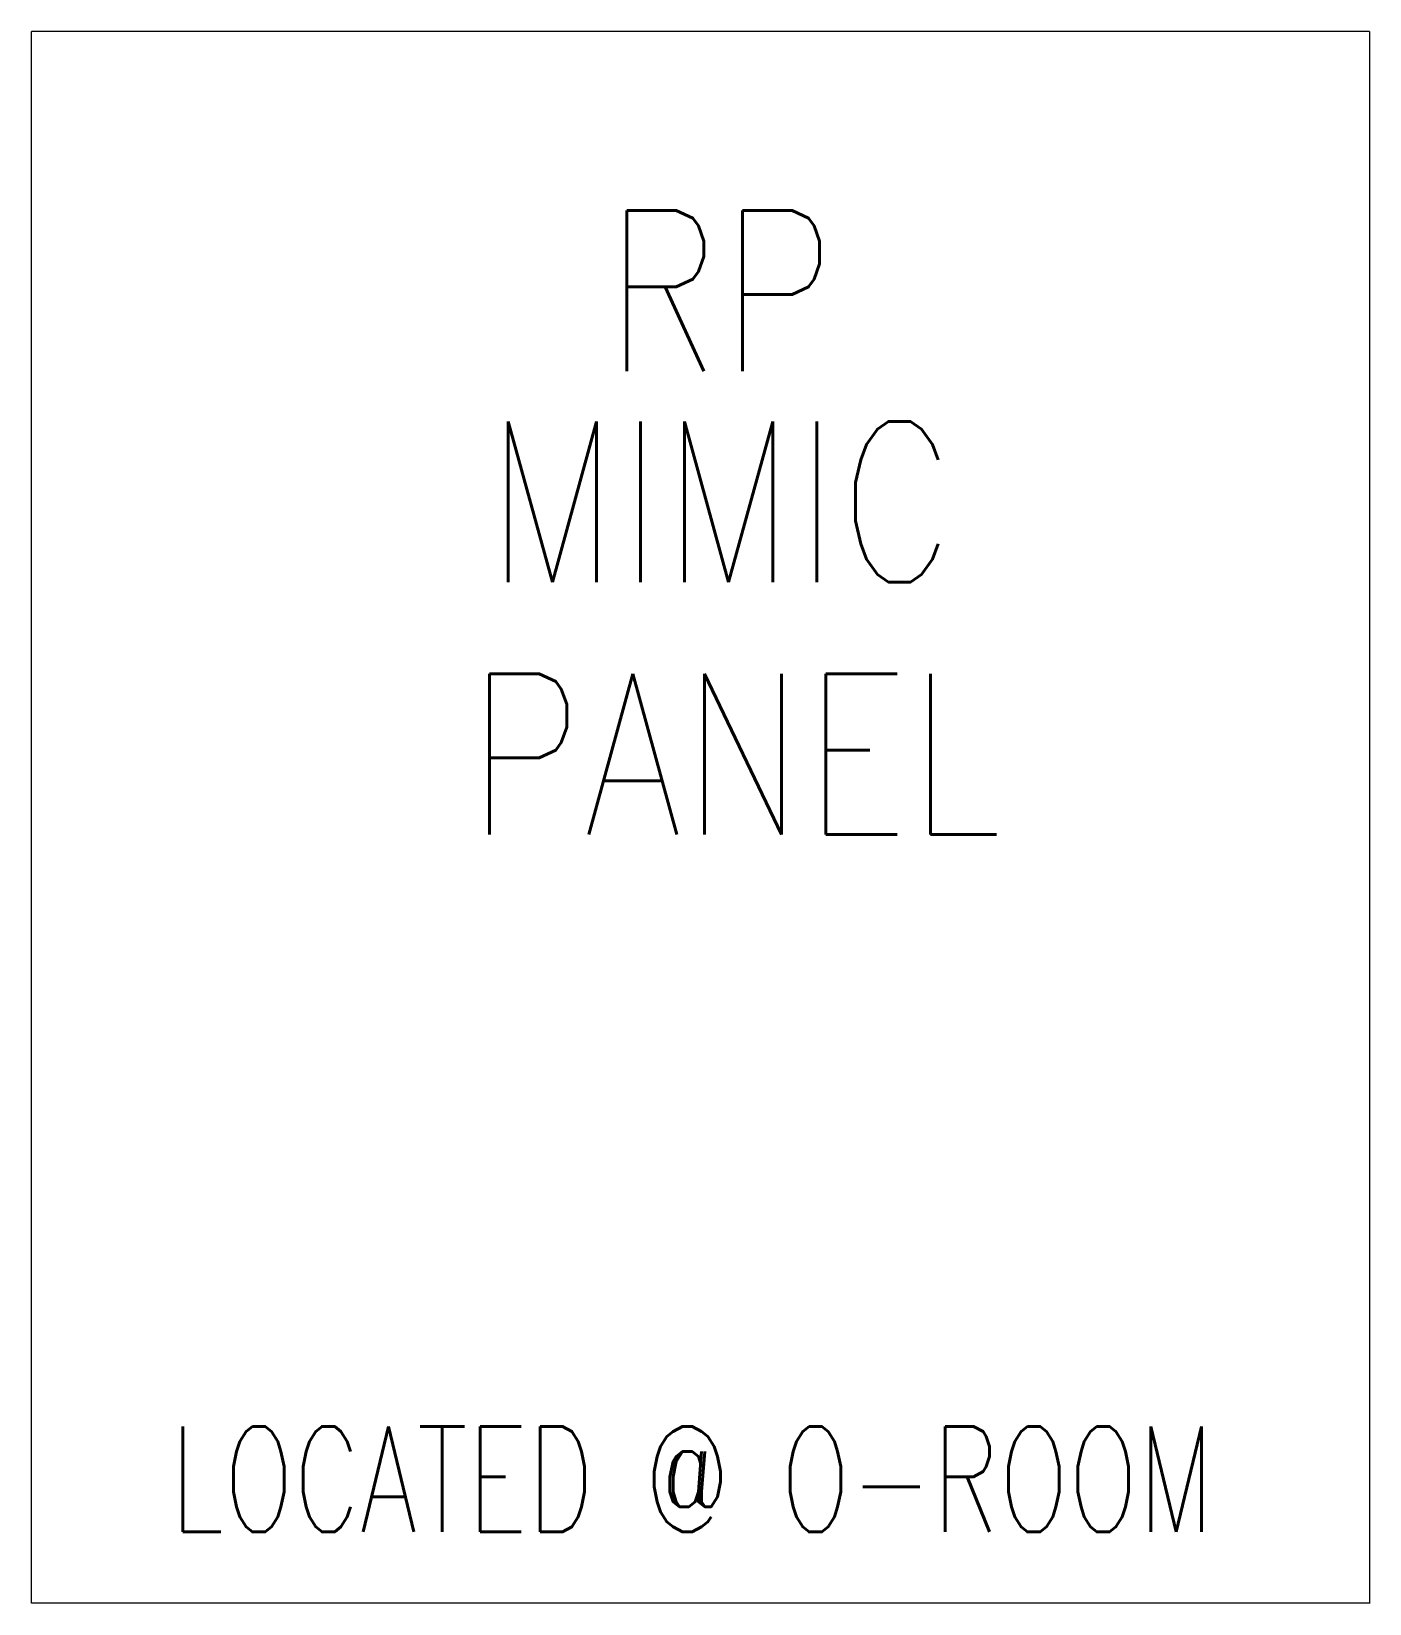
# Model space of a CAD drawing. Header units: millimetres. Extents: x 71430 to 138625, y 8510 to 33475.
# Drawn here: x 77046 to 78181, y 19558 to 20891 of the extents above; entities that cross this region are included whole.
import ezdxf
from ezdxf.enums import TextEntityAlignment as Align

# ---------------------------------------------------------------- set-up
doc = ezdxf.new("R2010")
doc.units = ezdxf.units.MM
doc.layers.add('M-_FIREALAM_E-N', color=1, linetype='Continuous', lineweight=0)
doc.layers.add('NWFA-PANEL', color=1, linetype='Continuous', lineweight=0)
doc.styles.add('simplex', font='simplex_.ttf', dxfattribs={"height": 600})
doc.styles.add('SIMPLEX_PSE', font='simplex.shx', dxfattribs={"width": 0.8})

msp = doc.modelspace()

# ---------------------------------------------------------------- linework, layer by layer
at = {"layer": 'M-_FIREALAM_E-N', "color": 1}
for p, q in [((77045.8, 19557.9), (77045.8, 20891.3)), ((78181, 20891.3), (77045.8, 20891.3)), ((78181, 20891.3), (78181, 19557.7)), ((78181, 19557.9), (77045.8, 19557.9))]:
    msp.add_line(p, q, dxfattribs=at)

# ---------------------------------------------------------------- texts
at = {"layer": 'M-_FIREALAM_E-N', "color": 7, "style": 'SIMPLEX_PSE', "width": 0.8}
for s, p in [('RP', (77630.3, 20671.3)), ('MIMIC', (77630.3, 20492.3)), ('PANEL', (77642.5, 20278.3))]:
    msp.add_text(s, height=136.32, dxfattribs=at).set_placement(p, align=Align.MIDDLE)
at = {"layer": 'NWFA-PANEL', "color": 0, "style": 'simplex', "width": 0.7}
msp.add_text('LOCATED @ O-ROOM', height=89.443, dxfattribs=at).set_placement((77606.3, 19663.2, -0.1), align=Align.MIDDLE)

doc.saveas('drawing.dxf')
